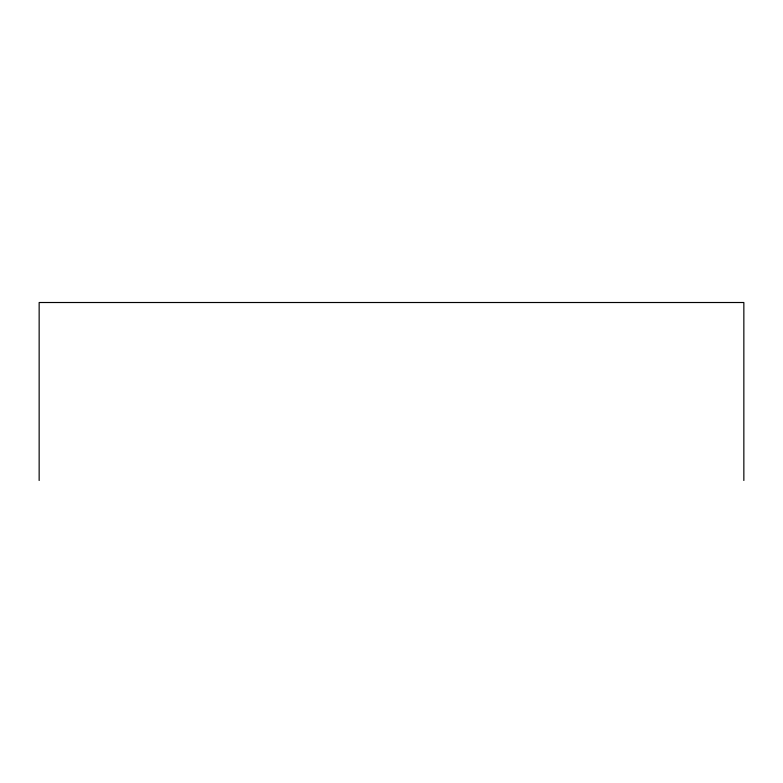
<?xml version="1.0" encoding="UTF-8"?>
<svg xmlns="http://www.w3.org/2000/svg" width="783" height="783" viewBox="0 0 783 783"><rect width="100%" height="100%" fill="white"/><g stroke="black" fill="none" stroke-linecap="round" stroke-linejoin="round"><path stroke-width="1.17" d="M743.85 480.488L743.85 302.512L39.15 302.512L39.15 480.488"/></g></svg>
